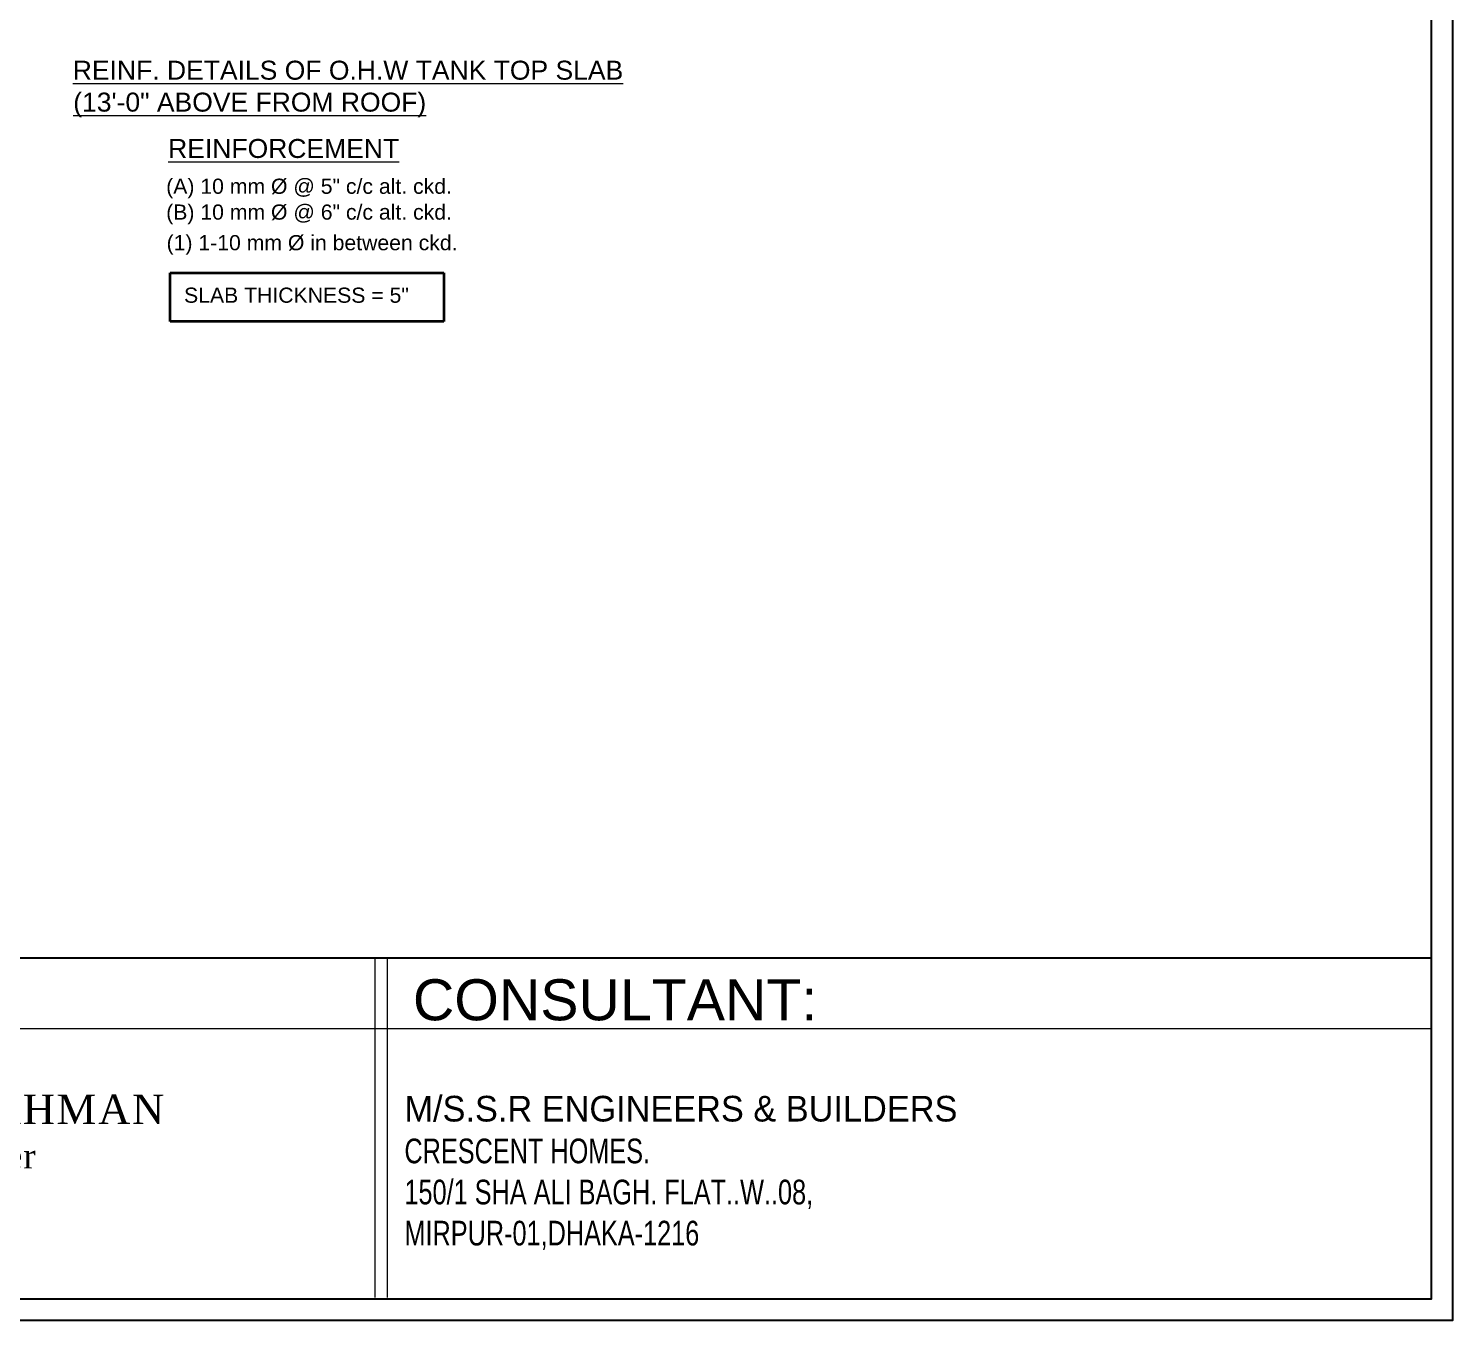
# Model space of a CAD drawing. Extents: x 52891 to 66536, y -48165 to -44533.
# Drawn here: x 65313 to 65688.5, y -45366.7 to -45026 of the extents above; entities that cross this region are included whole.
import ezdxf

# ---------------------------------------------------------------- set-up
doc = ezdxf.new("R2010")
doc.units = 0
doc.header["$MEASUREMENT"] = 0
for name, color, linetype, lineweight in [('DIM', 8, 'Continuous', 13), ('ROD', 1, 'Continuous', 35), ('TEXT', 7, 'Continuous', 13), ('WALL', 7, 'Continuous', 30)]:
    doc.layers.add(name, color=color, linetype=linetype, lineweight=lineweight)
doc.layers.add('Layer1', color=174, linetype='Continuous')
doc.styles.add('Arial', font='arial.ttf')

# ---------------------------------------------------------------- blocks, each defined once
blk = doc.blocks.new('L')
at = {"layer": 'Layer1', "color": 0}
blk.add_line((0, 65.62), (-777.86, 65.62), dxfattribs=at)
at = {"layer": 'Layer1', "color": 4}
blk.add_lwpolyline([(-781.98, 548.61), (4.12, 548.61), (4.12, -4.12), (-781.98, -4.12)], close=True, dxfattribs=at)
at = {"layer": 'Layer1', "color": 1}
blk.add_lwpolyline([(-777.86, 544.49), (0, 544.49), (0, 0), (-777.86, 0)], close=True, dxfattribs=at)
at = {"layer": 'TEXT', "color": 0}
for p, q in [((0, 65.62), (-777.86, 65.62)), ((-203.16, 0.31), (-203.16, 65.62)), ((-200.79, 0.31), (-200.79, 65.62)), ((-777.86, 52.07), (0, 52.07))]:
    blk.add_line(p, q, dxfattribs=at)
at = {"layer": 'TEXT', "color": 4, "lineweight": 13, "insert": (-195.89, 61.54), "char_height": 7.8937, "attachment_point": 1, "line_spacing_factor": 1.5, "style": 'Arial'}
blk.add_mtext('CONSULTANT:', dxfattribs=at)
at = {"layer": 'TEXT', "color": 3, "lineweight": 13, "insert": (-338.33, 39.36), "char_height": 5.6834, "width": 108.3857, "attachment_point": 1, "style": 'Arial'}
blk.add_mtext('{\\fTimes New Roman|b0|i0|c0|p18;\\T1.05;MD. ANISUR RAHMAN\\P\\H0.8344x;B.Sc. in Civil Engineer}', dxfattribs=at)
at = {"layer": 'TEXT', "color": 4, "insert": (-197.52, 39.11), "char_height": 4.89284, "attachment_point": 1, "style": 'Arial'}
blk.add_mtext('\\pt1.131;{\\fBankGothic Lt BT|b0|i0|c0|p34;\\H1.009x;\\C96;M/S.S.R ENGINEERS & BUILDERS\\fSwis721 LtCn BT|b0|i0|c0|p34;\\H0.6676x;\\C1;\\P\\H1.439x;\\C5;CRESCENT HOMES.\\P150/1 SHA ALI BAGH. FLAT..W..08,\\PMIRPUR-01,DHAKA-1216}', dxfattribs=at)

msp = doc.modelspace()

# ---------------------------------------------------------------- linework, layer by layer
at = {"layer": 'ROD'}
for p, q in [((65350.35, -45090.44, -0.49), (65422.48, -45090.44, -0.49)), ((65350.35, -45103.27, -0.49), (65350.35, -45090.44, -0.49)), ((65422.48, -45090.44, -0.49), (65422.48, -45103.27, -0.49)), ((65422.48, -45103.27, -0.49), (65350.35, -45103.27, -0.49))]:
    msp.add_line(p, q, dxfattribs=at)

# ---------------------------------------------------------------- block references
at = {"layer": 'WALL', "xscale": 1.370411425996281, "yscale": 1.370411425996281, "zscale": 1.370411425990245}
msp.add_blockref('L', (65682.8, -45361.02), dxfattribs=at)

# ---------------------------------------------------------------- texts
at = {"layer": 'DIM', "style": 'Arial'}
for s, p in [('(A) 10 mm %%C @ 5" c/c alt. ckd.', (65349.3, -45069.57, -0.49)), ('(B) 10 mm %%C @ 6" c/c alt. ckd.', (65349.3, -45076.38, -0.49)), ('(1) 1-10 mm %%C in between ckd.', (65349.41, -45084.45, -0.49)), ('SLAB THICKNESS = 5"', (65354.01, -45098.3, -0.49))]:
    msp.add_text(s, height=4, dxfattribs=at).set_placement(p)
at = {"layer": 'TEXT', "style": 'Arial'}
for s, p in [('%%UREINF. DETAILS OF O.H.W TANK TOP SLAB', (65324.67, -45039.47, -1.47)), ('%%U(13\'-0" ABOVE FROM ROOF)', (65324.79, -45047.89, -1.47)), ('%%UREINFORCEMENT', (65349.81, -45060.11, -0.49))]:
    msp.add_text(s, height=5, dxfattribs=at).set_placement(p)

doc.saveas('drawing.dxf')
